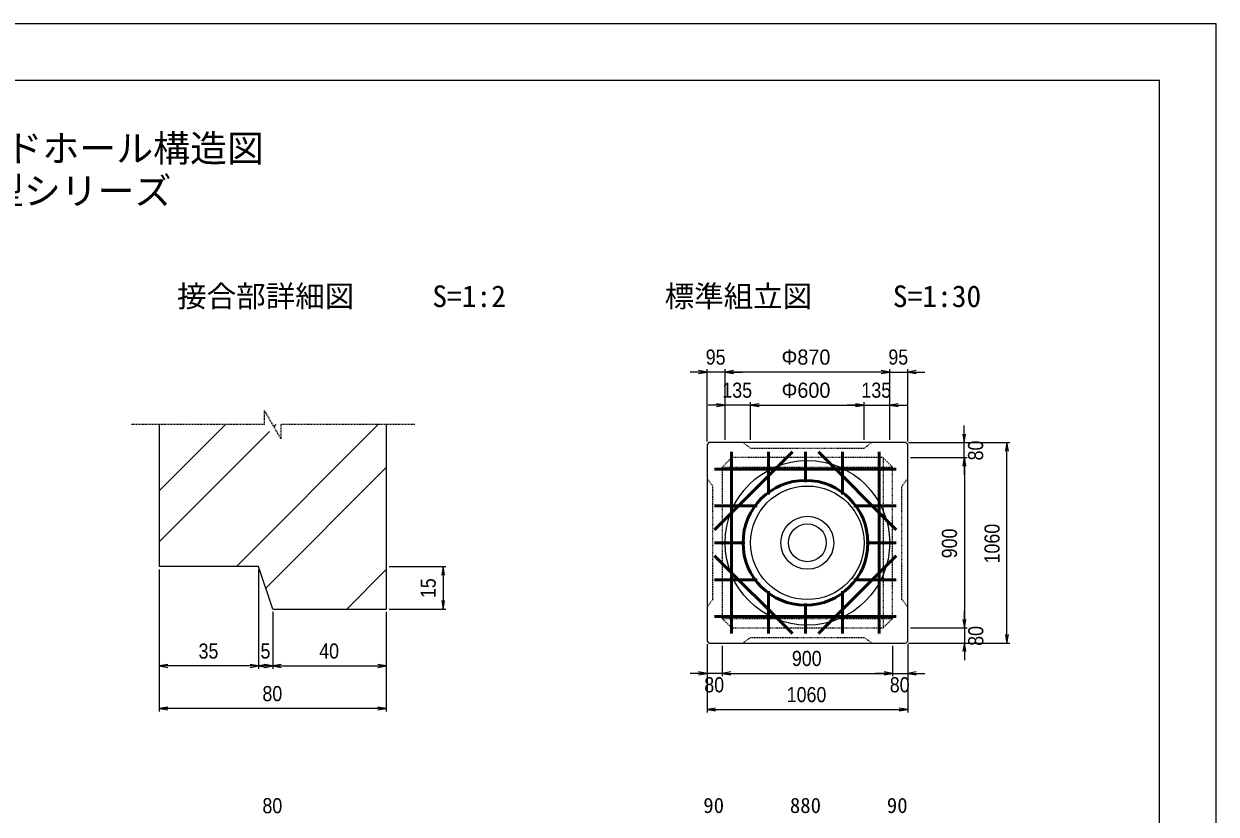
# Model space of a CAD drawing. Units: millimetres, scale not verified. Extents: x -210 to 210, y -148 to 148.
# Drawn here: x 0 to 210, y 9.3 to 148.5 of the extents above; entities that cross this region are included whole.
import ezdxf
from ezdxf.enums import TextEntityAlignment as Align

# ---------------------------------------------------------------- set-up
doc = ezdxf.new("R2010")
doc.units = ezdxf.units.MM
doc.linetypes.add('USER1', pattern=[12.95, 6.35, -3.175, 0.25, -3.175])
doc.linetypes.add('USER2', pattern=[4.7625, 3.175, -1.5875])
doc.layers.add('0-0', color=7, linetype='Continuous')
for name, color, linetype, lineweight in [('0-1_0', 9, 'Continuous', 25), ('0-2_dims', 2, 'Continuous', 13), ('0-3_pen1実線', 4, 'Continuous', 13), ('0-5_pen3実線', 7, 'Continuous', 25), ('0-6_pen4実線', 6, 'Continuous', 25), ('0-7_pen1一点', 4, 'USER1', 13), ('0-8_pen2破線', 3, 'USER2', 25), ('0-9_鉄筋１', 7, 'Continuous', 50), ('0-A_鉄筋２', 7, 'Continuous', 50)]:
    doc.layers.add(name, color=color, linetype=linetype, lineweight=lineweight)
doc.styles.add('ＭＳ ゴシック', font='')
doc.styles.add('ＭＳ Ｐゴシック', font='')
doc.styles.get('ＭＳ ゴシック').set_extended_font_data('MS Gothic')
doc.styles.get('ＭＳ Ｐゴシック').set_extended_font_data('MS PGothic')

# ---------------------------------------------------------------- blocks, each defined once
blk = doc.blocks.new('部分図 1')
at = {"layer": '0-1_0'}
blk.add_lwpolyline([(0, 0), (12600, 0), (12600, 8910), (0, 8910)], close=True, dxfattribs=at)
at = {"layer": '0-2_dims'}
for p, q in [((9910, 7069.65), (9820, 7069.65)), ((9910, 6702), (9910, 7084.65)), ((10005, 7069.65), (9910, 7069.65)), ((10005, 6712), (10005, 7084.65)), ((10005, 6712), (10005, 7084.65)), ((10005, 7069.65), (10095, 7069.65)), ((10875, 7069.65), (10005, 7069.65)), ((10875, 7069.65), (10785, 7069.65)), ((10875, 6712), (10875, 7084.65)), ((10875, 6712), (10875, 7084.65)), ((10875, 7069.65), (10970, 7069.65)), ((10970, 6702), (10970, 7084.65)), ((10970, 7069.65), (11060, 7069.65)), ((10005, 6894.65), (9915, 6894.65)), ((10005, 6712), (10005, 6909.65)), ((10140, 6894.65), (10005, 6894.65)), ((10140, 6712), (10140, 6909.65)), ((10140, 6712), (10140, 6909.65)), ((10140, 6894.65), (10230, 6894.65)), ((10140, 6894.65), (10740, 6894.65)), ((10740, 6894.65), (10650, 6894.65)), ((10740, 6712), (10740, 6909.65)), ((10740, 6712), (10740, 6909.65)), ((10740, 6894.65), (10875, 6894.65)), ((10875, 6712), (10875, 6909.65)), ((10875, 6894.65), (10965, 6894.65)), ((11268.74, 6697), (11268.74, 6787)), ((10975, 6697), (11283.74, 6697)), ((10975, 6697), (11509.69, 6697)), ((11268.74, 6617), (11268.74, 6697)), ((11494.69, 5637), (11494.69, 6697)), ((10985, 6617), (11283.74, 6617)), ((10985, 6617), (11284.69, 6617)), ((11268.74, 6617), (11268.74, 6527)), ((11269.69, 6617), (11269.69, 5717)), ((7015.13, 6026.61), (7015.13, 5500.95)), ((7015.13, 6026.61), (7015.13, 5275.95)), ((7540.13, 6026.61), (7540.13, 5500.95)), ((7540.13, 6026.61), (7540.13, 5500.95)), ((8230.13, 6041.61), (8530.22, 6041.61)), ((8515.22, 6041.61), (8515.22, 5816.61)), ((7615.13, 5801.61), (7615.13, 5500.95)), ((7615.13, 5801.61), (7615.13, 5500.95)), ((8215.13, 5801.61), (8215.13, 5500.95)), ((8215.13, 5801.61), (8215.13, 5275.95)), ((8230.13, 5816.61), (8530.22, 5816.61)), ((11269.69, 5717), (11269.69, 5807)), ((10985, 5717), (11284.69, 5717)), ((10985, 5717), (11284.69, 5717)), ((11269.69, 5717), (11269.69, 5637)), ((9910, 5632), (9910, 5461.67)), ((9910, 5632), (9910, 5270.65)), ((9990, 5622), (9990, 5461.67)), ((9990, 5622), (9990, 5461.67)), ((10890, 5622), (10890, 5461.67)), ((10890, 5622), (10890, 5461.67)), ((10970, 5632), (10970, 5461.67)), ((10970, 5632), (10970, 5270.65)), ((10975, 5637), (11284.69, 5637)), ((10975, 5637), (11509.69, 5637)), ((11269.69, 5637), (11269.69, 5547)), ((7540.13, 5515.95), (7015.13, 5515.95)), ((7615.13, 5515.95), (7540.13, 5515.95)), ((7615.13, 5515.95), (8215.13, 5515.95)), ((9910, 5476.67), (9820, 5476.67)), ((9990, 5476.67), (9910, 5476.67)), ((9990, 5476.67), (10080, 5476.67)), ((9990, 5476.67), (10890, 5476.67)), ((10890, 5476.67), (10800, 5476.67)), ((10890, 5476.67), (10970, 5476.67)), ((10970, 5476.67), (11060, 5476.67)), ((8215.13, 5290.95), (7015.13, 5290.95)), ((9910, 5285.65), (10970, 5285.65))]:
    blk.add_line(p, q, dxfattribs=at)
for points in [[(9865, 7062.15), (9910, 7069.65), (9865, 7077.15)], [(10050, 7077.15), (10005, 7069.65), (10050, 7062.15)], [(10050, 7077.15), (10005, 7069.65), (10050, 7062.15)], [(10830, 7062.15), (10875, 7069.65), (10830, 7077.15)], [(10830, 7062.15), (10875, 7069.65), (10830, 7077.15)], [(11015, 7077.15), (10970, 7069.65), (11015, 7062.15)], [(9960, 6887.15), (10005, 6894.65), (9960, 6902.15)], [(10185, 6902.15), (10140, 6894.65), (10185, 6887.15)], [(10185, 6902.15), (10140, 6894.65), (10185, 6887.15)], [(10695, 6887.15), (10740, 6894.65), (10695, 6902.15)], [(10695, 6887.15), (10740, 6894.65), (10695, 6902.15)], [(10920, 6902.15), (10875, 6894.65), (10920, 6887.15)], [(11261.24, 6742), (11268.74, 6697), (11276.24, 6742)], [(11502.19, 6652), (11494.69, 6697), (11487.19, 6652)], [(11276.24, 6572), (11268.74, 6617), (11261.24, 6572)], [(11277.19, 6572), (11269.69, 6617), (11262.19, 6572)], [(8522.72, 5996.61), (8515.22, 6041.61), (8507.72, 5996.61)], [(8507.72, 5861.61), (8515.22, 5816.61), (8522.72, 5861.61)], [(11262.19, 5762), (11269.69, 5717), (11277.19, 5762)], [(11262.19, 5762), (11269.69, 5717), (11277.19, 5762)], [(11487.19, 5682), (11494.69, 5637), (11502.19, 5682)], [(11277.19, 5592), (11269.69, 5637), (11262.19, 5592)], [(7060.13, 5523.45), (7015.13, 5515.95), (7060.13, 5508.45)], [(7495.13, 5508.45), (7540.13, 5515.95), (7495.13, 5523.45)], [(7585.13, 5523.45), (7540.13, 5515.95), (7585.13, 5508.45)], [(7570.13, 5508.45), (7615.13, 5515.95), (7570.13, 5523.45)], [(7660.13, 5523.45), (7615.13, 5515.95), (7660.13, 5508.45)], [(8170.13, 5508.45), (8215.13, 5515.95), (8170.13, 5523.45)], [(9865, 5469.17), (9910, 5476.67), (9865, 5484.17)], [(10035, 5484.17), (9990, 5476.67), (10035, 5469.17)], [(10035, 5484.17), (9990, 5476.67), (10035, 5469.17)], [(10845, 5469.17), (10890, 5476.67), (10845, 5484.17)], [(10845, 5469.17), (10890, 5476.67), (10845, 5484.17)], [(11015, 5484.17), (10970, 5476.67), (11015, 5469.17)], [(7060.13, 5298.45), (7015.13, 5290.95), (7060.13, 5283.45)], [(8170.13, 5283.45), (8215.13, 5290.95), (8170.13, 5298.45)], [(9955, 5293.15), (9910, 5285.65), (9955, 5278.15)], [(10925, 5278.15), (10970, 5285.65), (10925, 5293.15)]]:
    blk.add_lwpolyline(points, dxfattribs=at)
at = {"layer": '0-3_pen1実線'}
for p, q in [((7015.13, 6442.08), (7364.67, 6791.61)), ((7015.13, 6172.67), (7598.29, 6755.83)), ((7422.89, 6041.61), (8172.89, 6791.61)), ((7620.93, 6778.47), (7634.08, 6791.61)), ((7578.17, 5927.49), (8215.13, 6564.45)), ((8006.11, 5816.61), (8215.13, 6025.63))]:
    blk.add_line(p, q, dxfattribs=at)
at = {"layer": '0-5_pen3実線'}
for p, q in [((7015.13, 6791.61), (7015.13, 6041.61)), ((8215.13, 6791.61), (8215.13, 5816.61)), ((9920, 6697), (9910, 6687)), ((9910, 6687), (9910, 5647)), ((10960, 6697), (9920, 6697)), ((10960, 6697), (10970, 6687)), ((10970, 5647), (10970, 6687)), ((7540.13, 6041.61), (7015.13, 6041.61)), ((7615.13, 5816.61), (7540.13, 6041.61)), ((7615.13, 5816.61), (8215.13, 5816.61)), ((9910, 5647), (9920, 5637)), ((9920, 5637), (10960, 5637)), ((10970, 5647), (10960, 5637))]:
    blk.add_line(p, q, dxfattribs=at)
for radius in [435, 300, 140, 100]:
    blk.add_circle((10440, 6167), radius, dxfattribs=at)
at = {"layer": '0-6_pen4実線'}
blk.add_lwpolyline([(300, 300), (12300, 300), (12300, 8610), (300, 8610)], close=True, dxfattribs=at)
at = {"layer": '0-7_pen1一点'}
for p, q in [((7571.83, 6791.61), (7571.83, 6866.61)), ((7658.43, 6716.61), (7571.83, 6866.61)), ((7571.83, 6791.61), (6865.13, 6791.61)), ((8365.13, 6791.61), (7658.43, 6791.61)), ((7658.43, 6791.61), (7658.43, 6716.61))]:
    blk.add_line(p, q, dxfattribs=at)
at = {"layer": '0-8_pen2破線'}
for p, q in [((10140, 6667), (10100, 6697)), ((9990, 6567), (10040, 6617)), ((10840, 6617), (10040, 6617)), ((10040, 6617), (10040, 5717)), ((10840, 6617), (10890, 6567)), ((10840, 6617), (10840, 5717)), ((9990, 6567), (9990, 5767)), ((9990, 6567), (10890, 6567)), ((10890, 5767), (10890, 6567)), ((10940, 6467), (10970, 6507)), ((10940, 5867), (10940, 6467)), ((9940, 5867), (9910, 5827)), ((10940, 5867), (10970, 5827)), ((10040, 5717), (9990, 5767)), ((9990, 5767), (10890, 5767)), ((10890, 5767), (10840, 5717)), ((10040, 5717), (10840, 5717)), ((10140, 5667), (10100, 5637)), ((10140, 5667), (10740, 5667)), ((10740, 5667), (10780, 5637))]:
    blk.add_line(p, q, dxfattribs=at)
for points in [[(10140, 6667), (10740, 6667), (10780, 6697)], [(9940, 5867), (9940, 6467), (9910, 6507)]]:
    blk.add_lwpolyline(points, dxfattribs=at)
at = {"layer": '0-9_鉄筋１'}
for p, q in [((9950, 6235.21), (10361.79, 6647)), ((10910, 6235.21), (10498.21, 6647)), ((9990, 6557), (10870, 6557)), ((10040, 6607), (10040, 5727)), ((10235, 6422), (10235, 6607)), ((10430, 6607), (10430, 6487)), ((10625, 6422), (10625, 6607)), ((10820, 6607), (10820, 5727)), ((9990, 6362), (10175, 6362)), ((10870, 6362), (10685, 6362)), ((9990, 6167), (10110, 6167)), ((10750, 6167), (10880, 6167)), ((10870, 6167), (10750, 6167)), ((9950, 6098.79), (10361.79, 5687)), ((10910, 6098.79), (10498.21, 5687)), ((9990, 5972), (10175, 5972)), ((10870, 5972), (10685, 5972)), ((10235, 5912), (10235, 5727)), ((10625, 5912), (10625, 5727)), ((10430, 5847), (10430, 5727)), ((9990, 5777), (10870, 5777))]:
    blk.add_line(p, q, dxfattribs=at)
blk.add_circle((10430, 6167), 330, dxfattribs=at)
at = {"layer": '0-A_鉄筋２'}
for p, q in [((10040, 6607), (10040, 6647)), ((10235, 6607), (10235, 6647)), ((10430, 6607), (10430, 6647)), ((10625, 6607), (10625, 6647)), ((10820, 6607), (10820, 6647)), ((9990, 6557), (9950, 6557)), ((10870, 6557), (10910, 6557)), ((10870, 6557), (10910, 6557)), ((9990, 6362), (9950, 6362)), ((10870, 6362), (10910, 6362)), ((9990, 6167), (9950, 6167)), ((10870, 6167), (10910, 6167)), ((9990, 5972), (9950, 5972)), ((10870, 5972), (10910, 5972)), ((9990, 5777), (9950, 5777)), ((10870, 5777), (10910, 5777)), ((10870, 5777), (10910, 5777)), ((10040, 5727), (10040, 5687)), ((10235, 5727), (10235, 5687)), ((10430, 5727), (10430, 5687)), ((10625, 5727), (10625, 5687)), ((10820, 5727), (10820, 5687))]:
    blk.add_line(p, q, dxfattribs=at)
at = {"layer": '0-2_dims', "color": 7, "style": 'ＭＳ Ｐゴシック', "width": 0.9}
for s, p in [('95', (9902.95, 7084.65)), ('95', (10867.95, 7084.65)), ('135', (9990.68, 6909.65)), ('135', (10725.68, 6909.65)), ('35', (7223.09, 5530.95)), ('5', (7550.36, 5530.95)), ('40', (7860.59, 5530.95)), ('900', (10358.18, 5491.67)), ('80', (9895.45, 5352.58)), ('80', (10875.45, 5352.58)), ('80', (7560.59, 5305.95)), ('1060', (10330.91, 5300.65)), ('80', (7560.59, 4713.46))]:
    blk.add_text(s, height=79.98, dxfattribs=at).set_placement(p, align=Align.BOTTOM_LEFT)
at = {"layer": '0-2_dims', "color": 7}
for s, height, style, p in [('Φ870', 79.98, 'ＭＳ Ｐゴシック', (10303.64, 7084.65)), ('Φ600', 79.98, 'ＭＳ Ｐゴシック', (10303.64, 6909.65)), ('90', 80.65, 'ＭＳ ゴシック', (9890.15, 4714.5)), ('880', 80.65, 'ＭＳ ゴシック', (10347.65, 4714.5)), ('90', 80.65, 'ＭＳ ゴシック', (10860, 4714.5))]:
    blk.add_text(s, height=height, dxfattribs=dict(at, style=style)).set_placement(p, align=Align.BOTTOM_LEFT)
at = {"layer": '0-2_dims', "color": 7, "style": 'ＭＳ Ｐゴシック', "width": 0.9}
for s, p in [('80', (11392.83, 6602.45)), ('900', (11254.69, 6085.18)), ('1060', (11479.69, 6057.91)), ('15', (8500.22, 5874.57)), ('80', (11393.78, 5622.45))]:
    blk.add_text(s, height=79.98, rotation=90, dxfattribs=at).set_placement(p, align=Align.BOTTOM_LEFT)
at = {"layer": '0-5_pen3実線', "style": 'ＭＳ ゴシック'}
for s, height, p in [('\u3000接合部詳細図\u3000', 114.4, (6953.7, 7378.74)), ('S=1:2', 114.3, (8458.44, 7378.76)), ('\u3000標準組立図\u3000', 114.3, (9530, 7378.73)), ('S=1:30', 114.4, (10891.65, 7378.73))]:
    blk.add_text(s, height=height, dxfattribs=at).set_placement(p, align=Align.BOTTOM_LEFT)
at = {"layer": '0-6_pen4実線', "style": 'ＭＳ ゴシック'}
for s, p in [('\u3000ＫＯＥＩハンドホール構造図\u3000', (4837.55, 8137.5)), ('９００型シリーズ', (5519.99, 7912.5))]:
    blk.add_text(s, height=143, dxfattribs=at).set_placement(p, align=Align.BOTTOM_LEFT)

msp = doc.modelspace()

# ---------------------------------------------------------------- block references
at = {"layer": '0-0', "xscale": 0.0333333, "yscale": 0.0333333}
msp.add_blockref('部分図 1', (-210, -148.5), dxfattribs=at)

doc.saveas('drawing.dxf')
